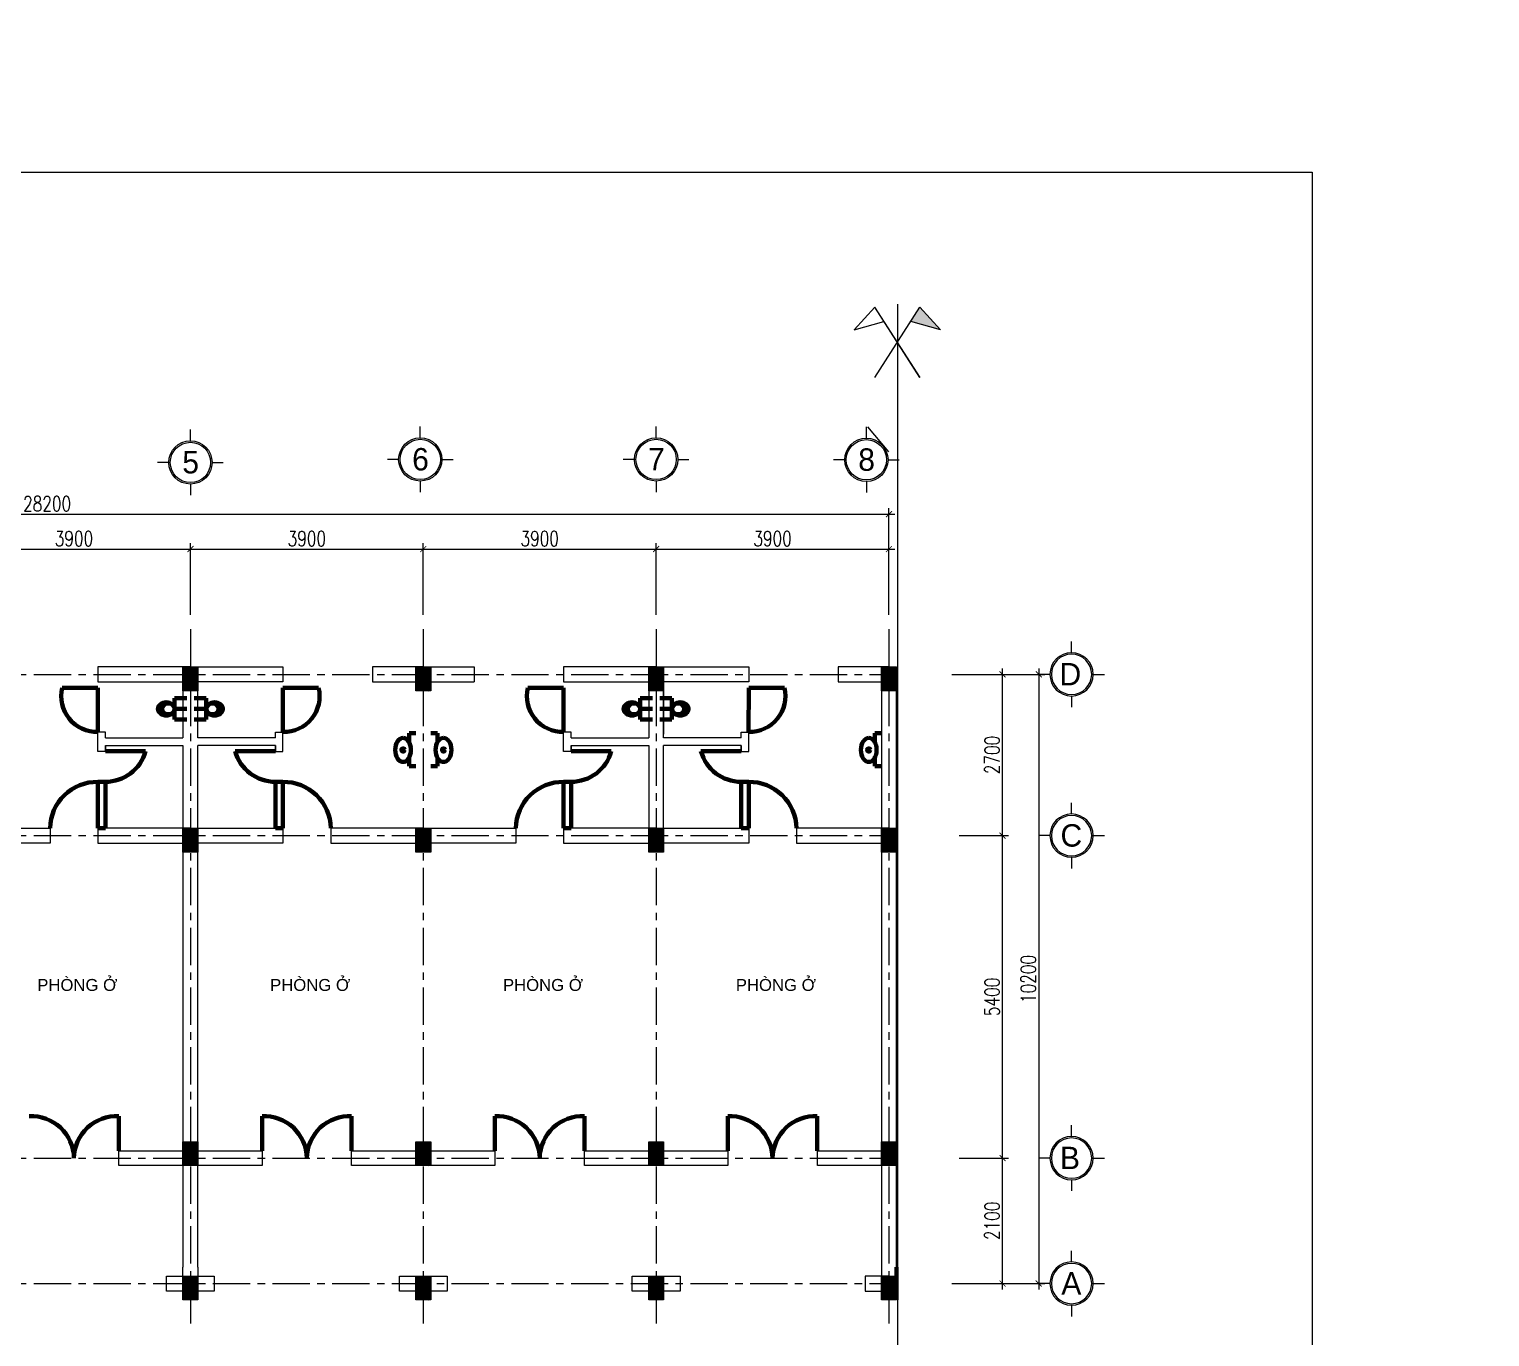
# Model space of a CAD drawing. Header units: millimetres. Extents: x 0 to 8478784, y 0 to 684185.
# Drawn here: x 3937643 to 3962106, y 205424 to 227316 of the extents above; entities that cross this region are included whole.
import ezdxf
from ezdxf.enums import TextEntityAlignment as Align

# ---------------------------------------------------------------- set-up
doc = ezdxf.new("R2010")
doc.units = ezdxf.units.MM
doc.header["$LTSCALE"] = 5000
doc.header["$MEASUREMENT"] = 0
doc.header["$PDMODE"] = 1
doc.header["$PDSIZE"] = -2
doc.linetypes.add('CENTER', pattern=[2, 1.25, -0.25, 0.25, -0.25])
doc.linetypes.add('HIDDEN', pattern=[0.375, 0.25, -0.125])
for name, color, linetype, lineweight in [('00-XM.Dim', 8, 'Continuous', 15), ('00-XMT.Axes', 22, 'CENTER', 15), ('00-XMT.Text', 4, 'Continuous', 20), ('01-XMT.Columns-Text', 7, 'Continuous', 20), ('02-XMT.Beams', 94, 'Continuous', 25), ('02-XMT.Beams-Text', 7, 'Continuous', 20), ('net thay', 7, 'Continuous', 15), ('WALL', 7, 'Continuous', 40)]:
    doc.layers.add(name, color=color, linetype=linetype, lineweight=lineweight)
doc.layers.add('00-XMT.Hatch', color=251, linetype='Continuous')
doc.styles.add('S1', font='VHARIAL.TTF', dxfattribs={"height": 200})
doc.styles.add('VnAvantH', font='VHAVAN.TTF')
doc.styles.add('vnsimli 0.7', font='vnsimli.shx', dxfattribs={"width": 0.75})
doc.dimstyles.new('XMT 1-1-100', dxfattribs={"dimscale": 100, "dimtxt": 2.5, "dimasz": 1, "dimexe": 1, "dimexo": 0, "dimgap": 0.5, "dimtad": 1, "dimdec": 0, "dimzin": 0, "dimdsep": 46, "dimtxsty": 'vnsimli 0.7', "dimblk": 'ARCHTICK', "dimcen": 1.5, "dimdle": 1, "dimclrd": 8, "dimclre": 8, "dimclrt": 116, "dimadec": 0, "dimazin": 0, "dimtfac": 1, "dimtdec": 0, "dimtofl": 0, "dimtmove": 0, "dimatfit": 3, "dimfxl": 0.18, "dimtolj": 1, "dimtzin": 0, "dimarcsym": 0})

# ---------------------------------------------------------------- blocks, each defined once
blk = doc.blocks.new('_ArchTick')
at = {"color": 0, "linetype": 'ByBlock', "const_width": 0.15}
blk.add_lwpolyline([(-0.5, -0.5), (0.5, 0.5)], dxfattribs=at)
blk = doc.blocks.new('*D413')
at = {"layer": '00-XM.Dim', "color": 8, "linetype": 'Continuous', "lineweight": -2, "transparency": 16777216}
for p, q in [((3936443, 217512), (3936443, 218713)), ((3940343, 217512), (3940343, 218713)), ((3936343, 218613), (3940443, 218613))]:
    blk.add_line(p, q, dxfattribs=at)
at = {"layer": 'Defpoints', "color": 0, "linetype": 'Continuous', "lineweight": 100, "transparency": 16777216}
for p in [(3940343, 218613), (3936443, 217512), (3940343, 217512)]:
    blk.add_point(p, dxfattribs=at)
at = {"layer": '00-XM.Dim', "color": 8, "linetype": 'Continuous', "lineweight": -2, "transparency": 16777216, "xscale": 100, "yscale": 100, "zscale": 100, "rotation": 180}
blk.add_blockref('_ArchTick', (3936443, 218613), dxfattribs=at)
at = {"layer": '00-XM.Dim', "color": 8, "linetype": 'Continuous', "lineweight": -2, "transparency": 16777216, "xscale": 100, "yscale": 100, "zscale": 100}
blk.add_blockref('_ArchTick', (3940343, 218613), dxfattribs=at)
at = {"layer": '00-XM.Dim', "color": 116, "linetype": 'Continuous', "lineweight": 15, "transparency": 16777216, "insert": (3938393, 218788), "char_height": 250, "attachment_point": 5, "style": 'vnsimli 0.7'}
blk.add_mtext('\\A1;3900', dxfattribs=at)
blk = doc.blocks.new('*D414')
at = {"layer": '00-XM.Dim', "color": 8, "linetype": 'Continuous', "lineweight": -2, "transparency": 16777216}
for p, q in [((3940343, 217512), (3940343, 218713)), ((3944243, 217512), (3944243, 218713)), ((3940243, 218613), (3944343, 218613))]:
    blk.add_line(p, q, dxfattribs=at)
at = {"layer": 'Defpoints', "color": 0, "linetype": 'Continuous', "lineweight": 100, "transparency": 16777216}
for p in [(3944243, 218613), (3940343, 217512), (3944243, 217512)]:
    blk.add_point(p, dxfattribs=at)
at = {"layer": '00-XM.Dim', "color": 8, "linetype": 'Continuous', "lineweight": -2, "transparency": 16777216, "xscale": 100, "yscale": 100, "zscale": 100, "rotation": 180}
blk.add_blockref('_ArchTick', (3940343, 218613), dxfattribs=at)
at = {"layer": '00-XM.Dim', "color": 8, "linetype": 'Continuous', "lineweight": -2, "transparency": 16777216, "xscale": 100, "yscale": 100, "zscale": 100}
blk.add_blockref('_ArchTick', (3944243, 218613), dxfattribs=at)
at = {"layer": '00-XM.Dim', "color": 116, "linetype": 'Continuous', "lineweight": 15, "transparency": 16777216, "insert": (3942293, 218788), "char_height": 250, "attachment_point": 5, "style": 'vnsimli 0.7'}
blk.add_mtext('\\A1;3900', dxfattribs=at)
blk = doc.blocks.new('*D415')
at = {"layer": '00-XM.Dim', "color": 8, "linetype": 'Continuous', "lineweight": -2, "transparency": 16777216}
for p, q in [((3944243, 217512), (3944243, 218713)), ((3948143, 217512), (3948143, 218713)), ((3944143, 218613), (3948243, 218613))]:
    blk.add_line(p, q, dxfattribs=at)
at = {"layer": 'Defpoints', "color": 0, "linetype": 'Continuous', "lineweight": 100, "transparency": 16777216}
for p in [(3948143, 218613), (3944243, 217512), (3948143, 217512)]:
    blk.add_point(p, dxfattribs=at)
at = {"layer": '00-XM.Dim', "color": 8, "linetype": 'Continuous', "lineweight": -2, "transparency": 16777216, "xscale": 100, "yscale": 100, "zscale": 100, "rotation": 180}
blk.add_blockref('_ArchTick', (3944243, 218613), dxfattribs=at)
at = {"layer": '00-XM.Dim', "color": 8, "linetype": 'Continuous', "lineweight": -2, "transparency": 16777216, "xscale": 100, "yscale": 100, "zscale": 100}
blk.add_blockref('_ArchTick', (3948143, 218613), dxfattribs=at)
at = {"layer": '00-XM.Dim', "color": 116, "linetype": 'Continuous', "lineweight": 15, "transparency": 16777216, "insert": (3946193, 218788), "char_height": 250, "attachment_point": 5, "style": 'vnsimli 0.7'}
blk.add_mtext('\\A1;3900', dxfattribs=at)
blk = doc.blocks.new('*D416')
at = {"layer": '00-XM.Dim', "color": 8, "linetype": 'Continuous', "lineweight": -2, "transparency": 16777216}
for p, q in [((3948143, 217512), (3948143, 218713)), ((3952043, 217512), (3952043, 218713)), ((3948043, 218613), (3952143, 218613))]:
    blk.add_line(p, q, dxfattribs=at)
at = {"layer": 'Defpoints', "color": 0, "linetype": 'Continuous', "lineweight": 100, "transparency": 16777216}
for p in [(3952043, 218613), (3948143, 217512), (3952043, 217512)]:
    blk.add_point(p, dxfattribs=at)
at = {"layer": '00-XM.Dim', "color": 8, "linetype": 'Continuous', "lineweight": -2, "transparency": 16777216, "xscale": 100, "yscale": 100, "zscale": 100, "rotation": 180}
blk.add_blockref('_ArchTick', (3948143, 218613), dxfattribs=at)
at = {"layer": '00-XM.Dim', "color": 8, "linetype": 'Continuous', "lineweight": -2, "transparency": 16777216, "xscale": 100, "yscale": 100, "zscale": 100}
blk.add_blockref('_ArchTick', (3952043, 218613), dxfattribs=at)
at = {"layer": '00-XM.Dim', "color": 116, "linetype": 'Continuous', "lineweight": 15, "transparency": 16777216, "insert": (3950093, 218788), "char_height": 250, "attachment_point": 5, "style": 'vnsimli 0.7'}
blk.add_mtext('\\A1;3900', dxfattribs=at)
blk = doc.blocks.new('00-XMT-Axis symbol')
at = {"layer": '00-XMT.Axes', "linetype": 'Continuous'}
for p, q in [((0, 2.9), (0, 4.4)), ((-2.9, 0), (-4.4, 0)), ((2.9, 0), (4.4, 0)), ((0, -2.9), (0, -4.4))]:
    blk.add_line(p, q, dxfattribs=at)
blk.add_circle((0, 0), 2.9, dxfattribs=at)
at = {"layer": '00-XMT.Axes', "color": 7, "linetype": 'Continuous'}
blk.add_circle((0, 0), 2.7, dxfattribs=at)
at = {"layer": '00-XMT.Text', "color": 7, "style": 'VnAvantH'}
blk.add_attdef('00', text='', height=3, dxfattribs=at).set_placement((0.03, -1.47), align=Align.CENTER)
blk = doc.blocks.new('*D421')
at = {"layer": '02-XMT.Beams-Text', "color": 8, "lineweight": -2, "transparency": 16777216}
for p, q in [((3923743, 219197), (3952143, 219197)), ((3923843, 218046), (3923843, 219297)), ((3952043, 218046), (3952043, 219297))]:
    blk.add_line(p, q, dxfattribs=at)
at = {"layer": 'Defpoints', "color": 0, "lineweight": 100, "transparency": 16777216}
for p in [(3952043, 219197), (3923843, 218046), (3952043, 218046)]:
    blk.add_point(p, dxfattribs=at)
at = {"layer": '02-XMT.Beams-Text', "color": 8, "lineweight": -2, "transparency": 16777216, "xscale": 100, "yscale": 100, "zscale": 100, "rotation": 180}
blk.add_blockref('_ArchTick', (3923843, 219197), dxfattribs=at)
at = {"layer": '02-XMT.Beams-Text', "color": 8, "lineweight": -2, "transparency": 16777216, "xscale": 100, "yscale": 100, "zscale": 100}
blk.add_blockref('_ArchTick', (3952043, 219197), dxfattribs=at)
at = {"layer": '02-XMT.Beams-Text', "color": 116, "lineweight": 100, "transparency": 16777216, "insert": (3937943, 219372), "char_height": 250, "attachment_point": 5, "style": 'vnsimli 0.7'}
blk.add_mtext('\\A1;28200', dxfattribs=at)
blk = doc.blocks.new('*D423')
at = {"layer": '00-XM.Dim', "color": 8, "linetype": 'Continuous', "lineweight": -2, "transparency": 16777216}
for p, q in [((3953945, 206215), (3953945, 208515)), ((3953220, 208415), (3954045, 208415)), ((3953220, 206315), (3954045, 206315))]:
    blk.add_line(p, q, dxfattribs=at)
at = {"layer": 'Defpoints', "color": 0, "linetype": 'Continuous', "lineweight": 100, "transparency": 16777216}
for p in [(3953220, 208415), (3953945, 208415), (3953220, 206315)]:
    blk.add_point(p, dxfattribs=at)
at = {"layer": '00-XM.Dim', "color": 8, "linetype": 'Continuous', "lineweight": -2, "transparency": 16777216, "xscale": 100, "yscale": 100, "zscale": 100}
for p, rotation in [((3953945, 208415), 90), ((3953945, 206315), 270)]:
    blk.add_blockref('_ArchTick', p, dxfattribs=dict(at, rotation=rotation))
at = {"layer": '00-XM.Dim', "color": 116, "linetype": 'Continuous', "lineweight": 15, "transparency": 16777216, "insert": (3953770, 207365), "char_height": 250, "attachment_point": 5, "rotation": 90, "style": 'vnsimli 0.7'}
blk.add_mtext('\\A1;2100', dxfattribs=at)
blk = doc.blocks.new('*D424')
at = {"layer": '00-XM.Dim', "color": 8, "linetype": 'Continuous', "lineweight": -2, "transparency": 16777216}
for p, q in [((3953220, 213815), (3954045, 213815)), ((3953945, 208315), (3953945, 213915)), ((3953220, 208415), (3954045, 208415))]:
    blk.add_line(p, q, dxfattribs=at)
at = {"layer": 'Defpoints', "color": 0, "linetype": 'Continuous', "lineweight": 100, "transparency": 16777216}
for p in [(3953220, 213815), (3953945, 213815), (3953220, 208415)]:
    blk.add_point(p, dxfattribs=at)
at = {"layer": '00-XM.Dim', "color": 8, "linetype": 'Continuous', "lineweight": -2, "transparency": 16777216, "xscale": 100, "yscale": 100, "zscale": 100}
for p, rotation in [((3953945, 213815), 90), ((3953945, 208415), 270)]:
    blk.add_blockref('_ArchTick', p, dxfattribs=dict(at, rotation=rotation))
at = {"layer": '00-XM.Dim', "color": 116, "linetype": 'Continuous', "lineweight": 15, "transparency": 16777216, "insert": (3953770, 211115), "char_height": 250, "attachment_point": 5, "rotation": 90, "style": 'vnsimli 0.7'}
blk.add_mtext('\\A1;5400', dxfattribs=at)
blk = doc.blocks.new('*D425')
at = {"layer": '00-XM.Dim', "color": 8, "linetype": 'Continuous', "lineweight": -2, "transparency": 16777216}
for p, q in [((3953220, 216515), (3954045, 216515)), ((3953945, 213715), (3953945, 216615)), ((3953220, 213815), (3954045, 213815))]:
    blk.add_line(p, q, dxfattribs=at)
at = {"layer": 'Defpoints', "color": 0, "linetype": 'Continuous', "lineweight": 100, "transparency": 16777216}
for p in [(3953220, 216515), (3953945, 216515), (3953220, 213815)]:
    blk.add_point(p, dxfattribs=at)
at = {"layer": '00-XM.Dim', "color": 8, "linetype": 'Continuous', "lineweight": -2, "transparency": 16777216, "xscale": 100, "yscale": 100, "zscale": 100}
for p, rotation in [((3953945, 216515), 90), ((3953945, 213815), 270)]:
    blk.add_blockref('_ArchTick', p, dxfattribs=dict(at, rotation=rotation))
at = {"layer": '00-XM.Dim', "color": 116, "linetype": 'Continuous', "lineweight": 15, "transparency": 16777216, "insert": (3953770, 215165), "char_height": 250, "attachment_point": 5, "rotation": 90, "style": 'vnsimli 0.7'}
blk.add_mtext('\\A1;2700', dxfattribs=at)
blk = doc.blocks.new('*D426')
at = {"layer": '00-XM.Dim', "color": 8, "linetype": 'Continuous', "lineweight": -2, "transparency": 16777216}
for p, q in [((3953096, 216515), (3954651, 216515)), ((3954551, 216615), (3954551, 206215)), ((3953096, 206315), (3954651, 206315))]:
    blk.add_line(p, q, dxfattribs=at)
at = {"layer": 'Defpoints', "color": 0, "linetype": 'Continuous', "lineweight": 100, "transparency": 16777216}
for p in [(3953096, 216515), (3953096, 206315), (3954551, 206315)]:
    blk.add_point(p, dxfattribs=at)
at = {"layer": '00-XM.Dim', "color": 8, "linetype": 'Continuous', "lineweight": -2, "transparency": 16777216, "xscale": 100, "yscale": 100, "zscale": 100}
for p, rotation in [((3954551, 216515), 90), ((3954551, 206315), 270)]:
    blk.add_blockref('_ArchTick', p, dxfattribs=dict(at, rotation=rotation))
at = {"layer": '00-XM.Dim', "color": 116, "linetype": 'Continuous', "lineweight": 15, "transparency": 16777216, "insert": (3954376, 211415), "char_height": 250, "attachment_point": 5, "rotation": 90, "style": 'vnsimli 0.7'}
blk.add_mtext('\\A1;10200', dxfattribs=at)

msp = doc.modelspace()

# ---------------------------------------------------------------- hatches: boundary and pattern name
at = {"layer": '00-XMT.Hatch'}
msp.add_hatch(color=256, dxfattribs=at).paths.add_polyline_path([(3952562.1, 222663.3), (3952409.8, 222425.5), (3952904.8, 222285.5)])
at = {"layer": '02-XMT.Beams', "linetype": 'ByBlock', "lineweight": 15}
h = msp.add_hatch(dxfattribs=at)
h.set_pattern_fill('ANSI31', color=256, scale=100, style=0)
h.set_pattern_definition([(45, (2059661.061, -148990.351), (-8.838834765, 8.838834765), [])])
h.paths.add_polyline_path([(3940218.1, 216239.9), (3940218.1, 216639.9), (3940468.1, 216639.9), (3940468.1, 216239.9)])
h = msp.add_hatch(dxfattribs=at)
h.set_pattern_fill('ANSI31', color=256, scale=100, style=0)
h.set_pattern_definition([(45, (2063561.061, -148990.351), (-8.838834765, 8.838834765), [])])
h.paths.add_polyline_path([(3944118.1, 216239.9), (3944118.1, 216639.9), (3944368.1, 216639.9), (3944368.1, 216239.9)])
h = msp.add_hatch(dxfattribs=at)
h.set_pattern_fill('ANSI31', color=256, scale=100, style=0)
h.set_pattern_definition([(45, (2067461.061, -148990.351), (-8.838834765, 8.838834765), [])])
h.paths.add_polyline_path([(3948018.1, 216239.9), (3948018.1, 216639.9), (3948268.1, 216639.9), (3948268.1, 216239.9)])
h = msp.add_hatch(dxfattribs=at)
h.set_pattern_fill('ANSI31', color=256, scale=100, style=0)
h.set_pattern_definition([(45, (2071361.061, -148990.351), (-8.838834765, 8.838834765), [])])
h.paths.add_polyline_path([(3951918.1, 216239.9), (3951918.1, 216639.9), (3952168.1, 216639.9), (3952168.1, 216239.9)])
h = msp.add_hatch(dxfattribs=at)
h.set_pattern_fill('ANSI31', color=256, scale=100, style=0)
h.set_pattern_definition([(45, (2059661.061, -151690.351), (-8.838834765, 8.838834765), [])])
h.paths.add_polyline_path([(3940218.1, 213539.9), (3940218.1, 213939.9), (3940468.1, 213939.9), (3940468.1, 213539.9)])
h = msp.add_hatch(dxfattribs=at)
h.set_pattern_fill('ANSI31', color=256, scale=100, style=0)
h.set_pattern_definition([(45, (2063561.061, -151690.351), (-8.838834765, 8.838834765), [])])
h.paths.add_polyline_path([(3944118.1, 213539.9), (3944118.1, 213939.9), (3944368.1, 213939.9), (3944368.1, 213539.9)])
h = msp.add_hatch(dxfattribs=at)
h.set_pattern_fill('ANSI31', color=256, scale=100, style=0)
h.set_pattern_definition([(45, (2067461.061, -151690.351), (-8.838834765, 8.838834765), [])])
h.paths.add_polyline_path([(3948018.1, 213539.9), (3948018.1, 213939.9), (3948268.1, 213939.9), (3948268.1, 213539.9)])
h = msp.add_hatch(dxfattribs=at)
h.set_pattern_fill('ANSI31', color=256, scale=100, style=0)
h.set_pattern_definition([(45, (2071361.061, -151690.351), (-8.838834765, 8.838834765), [])])
h.paths.add_polyline_path([(3951918.1, 213539.9), (3951918.1, 213939.9), (3952168.1, 213939.9), (3952168.1, 213539.9)])
h = msp.add_hatch(dxfattribs=at)
h.set_pattern_fill('ANSI31', color=256, scale=100, style=0)
h.set_pattern_definition([(45, (2059661.061, -156940.351), (-8.838834765, 8.838834765), [])])
h.paths.add_polyline_path([(3940218.1, 208289.9), (3940218.1, 208689.9), (3940468.1, 208689.9), (3940468.1, 208289.9)])
h = msp.add_hatch(dxfattribs=at)
h.set_pattern_fill('ANSI31', color=256, scale=100, style=0)
h.set_pattern_definition([(45, (2063561.061, -156940.351), (-8.838834765, 8.838834765), [])])
h.paths.add_polyline_path([(3944118.1, 208289.9), (3944118.1, 208689.9), (3944368.1, 208689.9), (3944368.1, 208289.9)])
h = msp.add_hatch(dxfattribs=at)
h.set_pattern_fill('ANSI31', color=256, scale=100, style=0)
h.set_pattern_definition([(45, (2067461.061, -156940.351), (-8.838834765, 8.838834765), [])])
h.paths.add_polyline_path([(3948018.1, 208289.9), (3948018.1, 208689.9), (3948268.1, 208689.9), (3948268.1, 208289.9)])
h = msp.add_hatch(dxfattribs=at)
h.set_pattern_fill('ANSI31', color=256, scale=100, style=0)
h.set_pattern_definition([(45, (2071361.061, -156940.351), (-8.838834765, 8.838834765), [])])
h.paths.add_polyline_path([(3951918.1, 208289.9), (3951918.1, 208689.9), (3952168.1, 208689.9), (3952168.1, 208289.9)])
h = msp.add_hatch(dxfattribs=at)
h.set_pattern_fill('ANSI31', color=256, scale=100, style=0)
h.set_pattern_definition([(45, (2059661.061, -159190.351), (-8.838834765, 8.838834765), [])])
h.paths.add_polyline_path([(3940218.1, 206039.9), (3940218.1, 206439.9), (3940468.1, 206439.9), (3940468.1, 206039.9)])
h = msp.add_hatch(dxfattribs=at)
h.set_pattern_fill('ANSI31', color=256, scale=100, style=0)
h.set_pattern_definition([(45, (2063561.061, -159190.351), (-8.838834765, 8.838834765), [])])
h.paths.add_polyline_path([(3944118.1, 206039.9), (3944118.1, 206439.9), (3944368.1, 206439.9), (3944368.1, 206039.9)])
h = msp.add_hatch(dxfattribs=at)
h.set_pattern_fill('ANSI31', color=256, scale=100, style=0)
h.set_pattern_definition([(45, (2067461.061, -159190.351), (-8.838834765, 8.838834765), [])])
h.paths.add_polyline_path([(3948018.1, 206039.9), (3948018.1, 206439.9), (3948268.1, 206439.9), (3948268.1, 206039.9)])
h = msp.add_hatch(dxfattribs=at)
h.set_pattern_fill('ANSI31', color=256, scale=100, style=0)
h.set_pattern_definition([(45, (2071361.061, -159190.351), (-8.838834765, 8.838834765), [])])
h.paths.add_polyline_path([(3951918.1, 206039.9), (3951918.1, 206439.9), (3952168.1, 206439.9), (3952168.1, 206039.9)])

# ---------------------------------------------------------------- linework, layer by layer
at = {"layer": '00-XMT.Axes', "color": 8, "linetype": 'CENTER', "lineweight": 15, "ltscale": 0.1}
for p, q in [((3940343.1, 217273.5), (3940343.1, 205529.8)), ((3944243.1, 217273.5), (3944243.1, 205529.8)), ((3948143.1, 217273.5), (3948143.1, 205529.8)), ((3952043.1, 217273.5), (3952043.1, 205529.8)), ((3923718.1, 216514.9), (3952168.1, 216514.9)), ((3923718.1, 213814.9), (3952168.1, 213814.9)), ((3923718.1, 208414.9), (3952168.1, 208414.9)), ((3923718.1, 206314.9), (3952168.1, 206314.9))]:
    msp.add_line(p, q, dxfattribs=at)
at = {"layer": '00-XMT.Hatch'}
for points in [[(3952560.3, 221482.9), (3951804, 222663.3), (3951461.3, 222285.5), (3951956.4, 222425.5)], [(3952563.8, 221484), (3951804.1, 222662.2), (3951462.5, 222283.4), (3951957.1, 222424.8)], [(3952563.8, 221484), (3951804.1, 222662.2), (3951462.5, 222283.4), (3951957.1, 222424.8)], [(3951805.8, 221482.9), (3952562.1, 222663.3), (3952904.8, 222285.5), (3952409.8, 222425.5)], [(3951805.8, 221482.9), (3952562.1, 222663.3), (3952904.8, 222285.5), (3952409.8, 222425.5)]]:
    msp.add_lwpolyline(points, dxfattribs=at)
at = {"layer": '01-XMT.Columns-Text', "linetype": 'Continuous', "lineweight": 15}
msp.add_line((3952183.1, 222711.7), (3952183.1, 202722.6), dxfattribs=at)
at = {"layer": '02-XMT.Beams', "linetype": 'ByBlock', "lineweight": 15}
for p, q in [((3940343.1, 216639.9), (3938793.1, 216639.9)), ((3938793.1, 216639.9), (3938793.1, 216389.9)), ((3940218.1, 216639.9), (3940468.1, 216639.9)), ((3940218.1, 216239.9), (3940218.1, 216639.9)), ((3940343.1, 216639.9), (3941893.1, 216639.9)), ((3940468.1, 216639.9), (3940468.1, 216239.9)), ((3941893.1, 216639.9), (3941893.1, 216389.9)), ((3944243.1, 216639.9), (3943393.1, 216639.9)), ((3943393.1, 216639.9), (3943393.1, 216389.9)), ((3944118.1, 216639.9), (3944368.1, 216639.9)), ((3944118.1, 216239.9), (3944118.1, 216639.9)), ((3944243.1, 216639.9), (3945093.1, 216639.9)), ((3944368.1, 216639.9), (3944368.1, 216239.9)), ((3945093.1, 216639.9), (3945093.1, 216389.9)), ((3948143.1, 216639.9), (3946593.1, 216639.9)), ((3946593.1, 216639.9), (3946593.1, 216389.9)), ((3948018.1, 216639.9), (3948268.1, 216639.9)), ((3948018.1, 216239.9), (3948018.1, 216639.9)), ((3948143.1, 216639.9), (3949693.1, 216639.9)), ((3948268.1, 216639.9), (3948268.1, 216239.9)), ((3948268.1, 216514.9), (3948268.1, 215514.9)), ((3949693.1, 216639.9), (3949693.1, 216389.9)), ((3952043.1, 216639.9), (3951193.1, 216639.9)), ((3951193.1, 216639.9), (3951193.1, 216389.9)), ((3951918.1, 216639.9), (3952168.1, 216639.9)), ((3951918.1, 216239.9), (3951918.1, 216639.9)), ((3952043.1, 216639.9), (3952168.1, 216639.9)), ((3952043.1, 216639.9), (3952168.1, 216639.9)), ((3952168.1, 216639.9), (3952168.1, 216239.9)), ((3938793.1, 216389.9), (3940218.1, 216389.9)), ((3941893.1, 216389.9), (3940468.1, 216389.9)), ((3943393.1, 216389.9), (3944118.1, 216389.9)), ((3944368.1, 216389.9), (3945093.1, 216389.9)), ((3946593.1, 216389.9), (3948018.1, 216389.9)), ((3949693.1, 216389.9), (3948268.1, 216389.9)), ((3951193.1, 216389.9), (3951918.1, 216389.9)), ((3940218.1, 216239.9), (3940218.1, 215449.5)), ((3940468.1, 216239.9), (3940218.1, 216239.9)), ((3940468.1, 215449.5), (3940468.1, 216239.9)), ((3944368.1, 216239.9), (3944118.1, 216239.9)), ((3948018.1, 216239.9), (3948018.1, 215449.5)), ((3948018.1, 216239.9), (3948018.1, 215449.5)), ((3948268.1, 216239.9), (3948018.1, 216239.9)), ((3948268.1, 215449.5), (3948268.1, 216239.9)), ((3948268.1, 215449.5), (3948268.1, 216239.9)), ((3951918.1, 216239.9), (3951918.1, 206589.9)), ((3952168.1, 216239.9), (3951918.1, 216239.9)), ((3952168.1, 206589.9), (3952168.1, 216239.9)), ((3938793.1, 215224.9), (3938793.1, 215549.5)), ((3938793.1, 215224.9), (3938793.1, 215549.5)), ((3938918.1, 215549.5), (3938793.1, 215549.5)), ((3938918.1, 215449.5), (3938918.1, 215549.5)), ((3938918.1, 215449.5), (3938918.1, 215549.5)), ((3941768.1, 215449.5), (3941768.1, 215549.5)), ((3941768.1, 215449.5), (3941768.1, 215549.5)), ((3941768.1, 215549.5), (3941893.1, 215549.5)), ((3941893.1, 215224.9), (3941893.1, 215549.5)), ((3941893.1, 215224.9), (3941893.1, 215549.5)), ((3946593.1, 215224.9), (3946593.1, 215549.5)), ((3946593.1, 215224.9), (3946593.1, 215549.5)), ((3946718.1, 215549.5), (3946593.1, 215549.5)), ((3946718.1, 215449.5), (3946718.1, 215549.5)), ((3946718.1, 215449.5), (3946718.1, 215549.5)), ((3949568.1, 215449.5), (3949568.1, 215549.5)), ((3949568.1, 215449.5), (3949568.1, 215549.5)), ((3949568.1, 215549.5), (3949693.1, 215549.5)), ((3949693.1, 215224.9), (3949693.1, 215549.5)), ((3949693.1, 215224.9), (3949693.1, 215549.5)), ((3938918.1, 215449.5), (3940218.1, 215449.5)), ((3938918.1, 215324.9), (3940218.1, 215324.9)), ((3938918.1, 215224.9), (3938918.1, 215324.9)), ((3938918.1, 215324.9), (3938918.1, 215224.9)), ((3940218.1, 215324.9), (3940218.1, 213689.9)), ((3941768.1, 215449.5), (3940468.1, 215449.5)), ((3940468.1, 206589.9), (3940468.1, 215324.9)), ((3941768.1, 215324.9), (3940468.1, 215324.9)), ((3941768.1, 215224.9), (3941768.1, 215324.9)), ((3941768.1, 215324.9), (3941768.1, 215224.9)), ((3946718.1, 215449.5), (3948018.1, 215449.5)), ((3946718.1, 215324.9), (3948018.1, 215324.9)), ((3946718.1, 215224.9), (3946718.1, 215324.9)), ((3946718.1, 215324.9), (3946718.1, 215224.9)), ((3948018.1, 215324.9), (3948018.1, 213939.9)), ((3948018.1, 215324.9), (3948018.1, 213689.9)), ((3949568.1, 215449.5), (3948268.1, 215449.5)), ((3948268.1, 213939.9), (3948268.1, 215324.9)), ((3949568.1, 215324.9), (3948268.1, 215324.9)), ((3949568.1, 215224.9), (3949568.1, 215324.9)), ((3949568.1, 215324.9), (3949568.1, 215224.9)), ((3938918.1, 215224.9), (3938793.1, 215224.9)), ((3941768.1, 215224.9), (3941893.1, 215224.9)), ((3946718.1, 215224.9), (3946593.1, 215224.9)), ((3949568.1, 215224.9), (3949693.1, 215224.9)), ((3936443.1, 213939.9), (3937993.1, 213939.9)), ((3937993.1, 213939.9), (3937993.1, 213689.9)), ((3940343.1, 213939.9), (3938793.1, 213939.9)), ((3938793.1, 213939.9), (3938793.1, 213689.9)), ((3940218.1, 213939.9), (3940468.1, 213939.9)), ((3940218.1, 213539.9), (3940218.1, 213939.9)), ((3940343.1, 213939.9), (3941893.1, 213939.9)), ((3940468.1, 213939.9), (3940468.1, 213539.9)), ((3941893.1, 213939.9), (3941893.1, 213689.9)), ((3944243.1, 213939.9), (3942693.1, 213939.9)), ((3942693.1, 213939.9), (3942693.1, 213689.9)), ((3944118.1, 213939.9), (3944368.1, 213939.9)), ((3944118.1, 213539.9), (3944118.1, 213939.9)), ((3944243.1, 213939.9), (3945793.1, 213939.9)), ((3944368.1, 213939.9), (3944368.1, 213689.9)), ((3944368.1, 213939.9), (3944368.1, 213539.9)), ((3945793.1, 213939.9), (3945793.1, 213689.9)), ((3948143.1, 213939.9), (3946593.1, 213939.9)), ((3946593.1, 213939.9), (3946593.1, 213689.9)), ((3948018.1, 213939.9), (3948268.1, 213939.9)), ((3948018.1, 213939.9), (3948268.1, 213939.9)), ((3948018.1, 213539.9), (3948018.1, 213939.9)), ((3948143.1, 213939.9), (3949693.1, 213939.9)), ((3948268.1, 213939.9), (3948268.1, 213539.9)), ((3949693.1, 213939.9), (3949693.1, 213689.9)), ((3952043.1, 213939.9), (3950493.1, 213939.9)), ((3950493.1, 213939.9), (3950493.1, 213689.9)), ((3951918.1, 213939.9), (3951918.1, 213689.9)), ((3951918.1, 213939.9), (3952168.1, 213939.9)), ((3951918.1, 213539.9), (3951918.1, 213939.9)), ((3952043.1, 213939.9), (3952168.1, 213939.9)), ((3937993.1, 213689.9), (3936568.1, 213689.9)), ((3938793.1, 213689.9), (3940218.1, 213689.9)), ((3941893.1, 213689.9), (3940468.1, 213689.9)), ((3942693.1, 213689.9), (3944118.1, 213689.9)), ((3945793.1, 213689.9), (3944368.1, 213689.9)), ((3946593.1, 213689.9), (3948018.1, 213689.9)), ((3949693.1, 213689.9), (3948268.1, 213689.9)), ((3950493.1, 213689.9), (3951918.1, 213689.9)), ((3940218.1, 213539.9), (3940218.1, 206589.9)), ((3940468.1, 213539.9), (3940218.1, 213539.9)), ((3944368.1, 213539.9), (3944118.1, 213539.9)), ((3948268.1, 213539.9), (3948018.1, 213539.9)), ((3952168.1, 213539.9), (3951918.1, 213539.9)), ((3940218.1, 208689.9), (3940468.1, 208689.9)), ((3940218.1, 208289.9), (3940218.1, 208689.9)), ((3940468.1, 208689.9), (3940468.1, 208289.9)), ((3944118.1, 208689.9), (3944368.1, 208689.9)), ((3944118.1, 208289.9), (3944118.1, 208689.9)), ((3944368.1, 208689.9), (3944368.1, 208289.9)), ((3948018.1, 208689.9), (3948268.1, 208689.9)), ((3948018.1, 208289.9), (3948018.1, 208689.9)), ((3948268.1, 208689.9), (3948268.1, 208289.9)), ((3951918.1, 208689.9), (3952168.1, 208689.9)), ((3951918.1, 208289.9), (3951918.1, 208689.9)), ((3952043.1, 208689.9), (3952168.1, 208689.9)), ((3939143.1, 208289.9), (3939143.1, 208539.9)), ((3939143.1, 208539.9), (3940218.1, 208539.9)), ((3940468.1, 208539.9), (3941543.1, 208539.9)), ((3941543.1, 208539.9), (3941543.1, 208289.9)), ((3943043.1, 208289.9), (3943043.1, 208539.9)), ((3943043.1, 208539.9), (3944118.1, 208539.9)), ((3944368.1, 208539.9), (3945443.1, 208539.9)), ((3945443.1, 208539.9), (3945443.1, 208289.9)), ((3946943.1, 208289.9), (3946943.1, 208539.9)), ((3946943.1, 208539.9), (3948018.1, 208539.9)), ((3948268.1, 208539.9), (3949343.1, 208539.9)), ((3949343.1, 208539.9), (3949343.1, 208289.9)), ((3950843.1, 208289.9), (3950843.1, 208539.9)), ((3950843.1, 208539.9), (3951918.1, 208539.9)), ((3940343.1, 208289.9), (3939143.1, 208289.9)), ((3940468.1, 208289.9), (3940218.1, 208289.9)), ((3941543.1, 208289.9), (3940343.1, 208289.9)), ((3944243.1, 208289.9), (3943043.1, 208289.9)), ((3944368.1, 208289.9), (3944118.1, 208289.9)), ((3945443.1, 208289.9), (3944243.1, 208289.9)), ((3948143.1, 208289.9), (3946943.1, 208289.9)), ((3948268.1, 208289.9), (3948018.1, 208289.9)), ((3949343.1, 208289.9), (3948143.1, 208289.9)), ((3952043.1, 208289.9), (3950843.1, 208289.9)), ((3952168.1, 208289.9), (3951918.1, 208289.9)), ((3940218.1, 206439.9), (3940218.1, 206589.9)), ((3940468.1, 206589.9), (3940468.1, 206439.9)), ((3951918.1, 206589.9), (3951918.1, 206439.9)), ((3939943.1, 206189.9), (3939943.1, 206439.9)), ((3939943.1, 206439.9), (3940343.1, 206439.9)), ((3940218.1, 206439.9), (3940468.1, 206439.9)), ((3940218.1, 206439.9), (3940468.1, 206439.9)), ((3940218.1, 206039.9), (3940218.1, 206439.9)), ((3940343.1, 206439.9), (3940743.1, 206439.9)), ((3940468.1, 206439.9), (3940468.1, 206039.9)), ((3940743.1, 206439.9), (3940743.1, 206189.9)), ((3943843.1, 206189.9), (3943843.1, 206439.9)), ((3943843.1, 206439.9), (3944243.1, 206439.9)), ((3944118.1, 206439.9), (3944368.1, 206439.9)), ((3944118.1, 206439.9), (3944368.1, 206439.9)), ((3944118.1, 206039.9), (3944118.1, 206439.9)), ((3944243.1, 206439.9), (3944643.1, 206439.9)), ((3944368.1, 206439.9), (3944368.1, 206039.9)), ((3944643.1, 206439.9), (3944643.1, 206189.9)), ((3947743.1, 206189.9), (3947743.1, 206439.9)), ((3947743.1, 206439.9), (3948143.1, 206439.9)), ((3948018.1, 206439.9), (3948268.1, 206439.9)), ((3948018.1, 206439.9), (3948268.1, 206439.9)), ((3948018.1, 206039.9), (3948018.1, 206439.9)), ((3948143.1, 206439.9), (3948543.1, 206439.9)), ((3948268.1, 206439.9), (3948268.1, 206039.9)), ((3948543.1, 206439.9), (3948543.1, 206189.9)), ((3952043.1, 206439.9), (3951643.1, 206439.9)), ((3951643.1, 206439.9), (3951643.1, 206189.9)), ((3951918.1, 206439.9), (3952168.1, 206439.9)), ((3951918.1, 206439.9), (3952168.1, 206439.9)), ((3951918.1, 206039.9), (3951918.1, 206439.9)), ((3952043.1, 206439.9), (3952168.1, 206439.9)), ((3952168.1, 206439.9), (3952168.1, 206039.9)), ((3940343.1, 206189.9), (3939943.1, 206189.9)), ((3940468.1, 206039.9), (3940218.1, 206039.9)), ((3940468.1, 206039.9), (3940218.1, 206039.9)), ((3940468.1, 206039.9), (3940218.1, 206039.9)), ((3940468.1, 206039.9), (3940218.1, 206039.9)), ((3940343.1, 206189.9), (3940468.1, 206189.9)), ((3940743.1, 206189.9), (3940468.1, 206189.9)), ((3944243.1, 206189.9), (3943843.1, 206189.9)), ((3944368.1, 206039.9), (3944118.1, 206039.9)), ((3944368.1, 206039.9), (3944118.1, 206039.9)), ((3944368.1, 206039.9), (3944118.1, 206039.9)), ((3944368.1, 206039.9), (3944118.1, 206039.9)), ((3944243.1, 206189.9), (3944368.1, 206189.9)), ((3944643.1, 206189.9), (3944368.1, 206189.9)), ((3948143.1, 206189.9), (3947743.1, 206189.9)), ((3948268.1, 206039.9), (3948018.1, 206039.9)), ((3948268.1, 206039.9), (3948018.1, 206039.9)), ((3948268.1, 206039.9), (3948018.1, 206039.9)), ((3948268.1, 206039.9), (3948018.1, 206039.9)), ((3948143.1, 206189.9), (3948268.1, 206189.9)), ((3948543.1, 206189.9), (3948268.1, 206189.9)), ((3951643.1, 206189.9), (3951918.1, 206189.9)), ((3952168.1, 206039.9), (3951918.1, 206039.9)), ((3952168.1, 206039.9), (3951918.1, 206039.9))]:
    msp.add_line(p, q, dxfattribs=at)
at = {"layer": '02-XMT.Beams', "lineweight": 100}
for p, q in [((3938792.6, 216289.9), (3938195.5, 216289.9)), ((3938792.6, 216289.9), (3938793.5, 215552.4)), ((3941893.5, 216289.9), (3941892.6, 215552.4)), ((3941893.5, 216289.9), (3942490.7, 216289.9)), ((3946592.6, 216289.9), (3945995.5, 216289.9)), ((3946592.6, 216289.9), (3946593.5, 215552.4)), ((3949693.5, 216289.9), (3949692.6, 215552.4)), ((3949693.5, 216289.9), (3950290.7, 216289.9)), ((3940280.6, 216115), (3940078.5, 216115)), ((3940078.5, 216115), (3940078.5, 215758.5)), ((3940405.6, 216115), (3940607.7, 216115)), ((3940607.7, 216115), (3940607.7, 215758.5)), ((3948080.6, 216115), (3947878.5, 216115)), ((3947878.5, 216115), (3947878.5, 215758.5)), ((3948205.6, 216115), (3948407.7, 216115)), ((3948407.7, 216115), (3948407.7, 215758.5)), ((3940078.5, 215936.8), (3940280.6, 215936.8)), ((3940607.7, 215936.8), (3940405.6, 215936.8)), ((3947878.5, 215936.8), (3948080.6, 215936.8)), ((3948407.7, 215936.8), (3948205.6, 215936.8)), ((3940078.5, 215758.5), (3940280.6, 215758.5)), ((3940607.7, 215758.5), (3940405.6, 215758.5)), ((3944005.7, 215378.1), (3944005.7, 215531.5)), ((3944005.7, 215531.5), (3944005.7, 215378.1)), ((3944118.1, 215531.5), (3944005.7, 215531.5)), ((3944368.1, 215531.5), (3944480.5, 215531.5)), ((3944480.5, 215378.1), (3944480.5, 215531.5)), ((3944480.5, 215531.5), (3944480.5, 215378.1)), ((3947878.5, 215758.5), (3948080.6, 215758.5)), ((3948407.7, 215758.5), (3948205.6, 215758.5)), ((3951805.7, 215378.1), (3951805.7, 215531.5)), ((3951805.7, 215531.5), (3951805.7, 215378.1)), ((3951918.1, 215531.5), (3951805.7, 215531.5)), ((3938918.5, 215227.4), (3939592.5, 215227.4)), ((3941767.6, 215227.4), (3941093.7, 215227.4)), ((3944005.7, 214977), (3944005.7, 215119.9)), ((3944005.7, 215119.9), (3944005.7, 214977)), ((3944480.5, 214977), (3944480.5, 215119.9)), ((3944480.5, 215119.9), (3944480.5, 214977)), ((3946718.5, 215227.4), (3947392.5, 215227.4)), ((3949567.6, 215227.4), (3948893.7, 215227.4)), ((3951805.7, 214977), (3951805.7, 215119.9)), ((3951805.7, 215119.9), (3951805.7, 214977)), ((3944118.1, 214977), (3944005.7, 214977)), ((3944005.7, 214977), (3944118.1, 214977)), ((3944368.1, 214977), (3944480.5, 214977)), ((3944480.5, 214977), (3944368.1, 214977)), ((3951918.1, 214977), (3951805.7, 214977)), ((3951805.7, 214977), (3951918.1, 214977)), ((3938793.1, 214714.9), (3938918.1, 214714.9)), ((3938793.1, 213939.9), (3938793.1, 214714.9)), ((3938918.1, 214714.9), (3938918.1, 213939.9)), ((3941893.1, 214714.9), (3941768.1, 214714.9)), ((3941768.1, 214714.9), (3941768.1, 213939.9)), ((3941893.1, 213939.9), (3941893.1, 214714.9)), ((3946593.1, 214714.9), (3946718.1, 214714.9)), ((3946593.1, 213939.9), (3946593.1, 214714.9)), ((3946718.1, 214714.9), (3946718.1, 213939.9)), ((3949693.1, 214714.9), (3949568.1, 214714.9)), ((3949568.1, 214714.9), (3949568.1, 213939.9)), ((3949693.1, 213939.9), (3949693.1, 214714.9)), ((3938918.1, 213939.9), (3938793.1, 213939.9)), ((3941768.1, 213939.9), (3941893.1, 213939.9)), ((3946718.1, 213939.9), (3946593.1, 213939.9)), ((3949568.1, 213939.9), (3949693.1, 213939.9)), ((3939142.5, 209119.5), (3939142.5, 208539.9)), ((3941543.1, 208539.9), (3941543.1, 209119.5)), ((3943042.5, 209119.5), (3943042.5, 208539.9)), ((3945443.1, 208539.9), (3945443.1, 209119.5)), ((3946942.5, 209119.5), (3946942.5, 208539.9)), ((3949343.1, 208539.9), (3949343.1, 209119.5)), ((3950842.5, 209119.5), (3950842.5, 208539.9)), ((3952168.1, 206589.9), (3952168.1, 206039.9))]:
    msp.add_line(p, q, dxfattribs=at)
at = {"layer": '02-XMT.Beams', "linetype": 'Continuous', "lineweight": 15}
msp.add_lwpolyline([(3917132, 224921.5), (3959132, 224921.5), (3959132, 195221.5), (3917132, 195221.5)], close=True, dxfattribs=at)
at = {"layer": '02-XMT.Beams', "lineweight": 100}
for centre in [(3943904.7, 215249), (3944581.5, 215249), (3951704.7, 215249)]:
    msp.add_circle(centre, 27, dxfattribs=at)
for centre, radius, start, end in [((3938776.1, 216149.5), 597.3, 166.3997, 271.67822), ((3941910.1, 216149.5), 597.3, 268.32178, 13.6003), ((3946576.1, 216149.5), 597.3, 166.3997, 271.67822), ((3949710.1, 216149.5), 597.3, 268.32178, 13.6003), ((3938919.1, 215413.5), 698.6, 269.91342, 344.54972), ((3941767, 215413.5), 698.6, 195.45028, 270.08658), ((3946719.1, 215413.5), 698.6, 269.91342, 344.54972), ((3949567, 215413.5), 698.6, 195.45028, 270.08658), ((3938779.9, 213928.1), 786.9, 89.03847, 179.14277), ((3941906.3, 213928.1), 786.9, 0.85723, 90.96153), ((3946579.9, 213928.1), 786.9, 89.03847, 179.14277), ((3949706.3, 213928.1), 786.9, 0.85723, 90.96153), ((3937675.9, 208403.5), 716.7, 0.90942, 92.62293), ((3939109.7, 208403.5), 716.7, 87.37707, 179.09058), ((3941575.9, 208403.5), 716.7, 0.90942, 92.62293), ((3943009.7, 208403.5), 716.7, 87.37707, 179.09058), ((3945475.9, 208403.5), 716.7, 0.90942, 92.62293), ((3946909.7, 208403.5), 716.7, 87.37707, 179.09058), ((3949375.9, 208403.5), 716.7, 0.90942, 92.62293), ((3950809.7, 208403.5), 716.7, 87.37707, 179.09058)]:
    msp.add_arc(centre, radius, start, end, dxfattribs=at)
for centre, major_axis, ratio in [((3939938.8, 215936.8), (139.8, 0), 0.7925371), ((3939973.8, 215936.8), (104.8, 0), 0.856885), ((3947738.8, 215936.8), (139.8, 0), 0.7925371), ((3947773.8, 215936.8), (104.8, 0), 0.856885), ((3944581.5, 215249), (0, 200.5), 0.6583541)]:
    msp.add_ellipse(centre, major_axis=major_axis, ratio=ratio, dxfattribs=at)
at = {"layer": '02-XMT.Beams', "lineweight": 100, "extrusion": (0, 0, -1)}
for centre, major_axis, ratio in [((3940747.4, 215936.8), (-139.8, 0), 0.7925371), ((3940712.4, 215936.8), (-104.8, 0), 0.856885), ((3948547.4, 215936.8), (-139.8, 0), 0.7925371), ((3948512.4, 215936.8), (-104.8, 0), 0.856885), ((3943904.7, 215249), (0, 200.5), 0.6583541), ((3951704.7, 215249), (0, 200.5), 0.6583541)]:
    msp.add_ellipse(centre, major_axis=major_axis, ratio=ratio, dxfattribs=at)
at = {"layer": 'net thay', "linetype": 'CENTER', "lineweight": 15}
msp.add_circle((3911642, 421190.5), 262994, dxfattribs=at)
at = {"layer": 'WALL', "linetype": 'HIDDEN', "lineweight": 15}
msp.add_line((3951682.8, 220660), (3952035.7, 220239.3), dxfattribs=at)

# ---------------------------------------------------------------- block references
at = {"layer": '00-XM.Dim', "linetype": 'CENTER', "lineweight": 15, "xscale": 125, "yscale": 125, "zscale": 125}
for p, values in [((3944193.1, 220113.1), {'00': '6'}), ((3948143.1, 220113.1), {'00': '7'}), ((3951664.5, 220107.2), {'00': '8'}), ((3940343.1, 220063.1), {'00': '5'})]:
    msp.add_blockref('00-XMT-Axis symbol', p, dxfattribs=at).add_auto_attribs(values)
at = {"layer": '00-XM.Dim', "linetype": 'CENTER', "lineweight": 15}
ref = msp.add_blockref('00-XMT-Axis symbol', (3955100.8, 216514.9), dxfattribs=dict(at, xscale=-125, yscale=125, zscale=125))
ref.add_attrib('00', 'D', dxfattribs={"layer": '00-XMT.Text', "color": 7, "height": 375, "style": 'VnAvantH'}).set_placement((3955081.2, 216330.9), align=Align.CENTER)
ref = msp.add_blockref('00-XMT-Axis symbol', (3955100.8, 213814.9), dxfattribs=dict(at, xscale=-125, yscale=125, zscale=125))
ref.add_attrib('00', 'C', dxfattribs={"layer": '00-XMT.Text', "color": 7, "height": 375, "style": 'VnAvantH'}).set_placement((3955097.1, 213630.9), align=Align.CENTER)
ref = msp.add_blockref('00-XMT-Axis symbol', (3955100.8, 208414.9), dxfattribs=dict(at, xscale=-125, yscale=125, zscale=125))
ref.add_attrib('00', 'B', dxfattribs={"layer": '00-XMT.Text', "color": 7, "height": 375, "style": 'VnAvantH'}).set_placement((3955074.3, 208230.9), align=Align.CENTER)
ref = msp.add_blockref('00-XMT-Axis symbol', (3955100.8, 206314.9), dxfattribs=dict(at, xscale=-125, yscale=125, zscale=125))
ref.add_attrib('00', 'A', dxfattribs={"layer": '00-XMT.Text', "color": 7, "height": 375, "style": 'VnAvantH'}).set_placement((3955097.6, 206130.9), align=Align.CENTER)

# ---------------------------------------------------------------- texts
at = {"layer": '02-XMT.Beams', "lineweight": 100, "char_height": 200, "width": 2054, "attachment_point": 1, "style": 'S1'}
for insert in [(3937778, 211414.5), (3941678, 211414.5), (3945578, 211414.5), (3949478, 211414.5)]:
    msp.add_mtext('phßng ë', dxfattribs=dict(at, insert=insert))

# ---------------------------------------------------------------- dimensions: what is measured, and where the dimension line sits
at = {"layer": '00-XM.Dim', "linetype": 'Continuous', "lineweight": 15}
for base, p1, p2, picture, middle in [((3940343.1, 218613.1), (3936443.1, 217511.7), (3940343.1, 217511.7), '*D413', (3938393.1, 218788.1)), ((3944243.1, 218613.1), (3940343.1, 217511.7), (3944243.1, 217511.7), '*D414', (3942293.1, 218788.1)), ((3948143.1, 218613.1), (3944243.1, 217511.7), (3948143.1, 217511.7), '*D415', (3946193.1, 218788.1)), ((3952043.1, 218613.1), (3948143.1, 217511.7), (3952043.1, 217511.7), '*D416', (3950093.1, 218788.1))]:
    dim = msp.add_linear_dim(base=base, p1=p1, p2=p2, dimstyle='XMT 1-1-100', dxfattribs=at)
    dim.commit()
    dim.dimension.update_dxf_attribs({"geometry": picture, "text_midpoint": middle})
for base, p1, p2, picture, middle in [((3954550.8, 206314.9), (3953095.5, 216514.9), (3953095.5, 206314.9), '*D426', (3954375.8, 211414.9)), ((3953945.2, 216514.9), (3953220.5, 213814.9), (3953220.5, 216514.9), '*D425', (3953770.2, 215164.9)), ((3953945.2, 213814.9), (3953220.5, 208414.9), (3953220.5, 213814.9), '*D424', (3953770.2, 211114.9)), ((3953945.2, 208414.9), (3953220.5, 206314.9), (3953220.5, 208414.9), '*D423', (3953770.2, 207364.9))]:
    dim = msp.add_linear_dim(base=base, p1=p1, p2=p2, angle=90, dimstyle='XMT 1-1-100', dxfattribs=at)
    dim.commit()
    dim.dimension.update_dxf_attribs({"geometry": picture, "text_midpoint": middle})
at = {"layer": '02-XMT.Beams-Text', "lineweight": 100}
dim = msp.add_linear_dim(base=(3952043.1, 219197), p1=(3923843.1, 218046.4), p2=(3952043.1, 218046.4), dimstyle='XMT 1-1-100', dxfattribs=at)
dim.commit()
dim.dimension.update_dxf_attribs({"geometry": '*D421', "text_midpoint": (3937943.1, 219372)})

doc.saveas('drawing.dxf')
